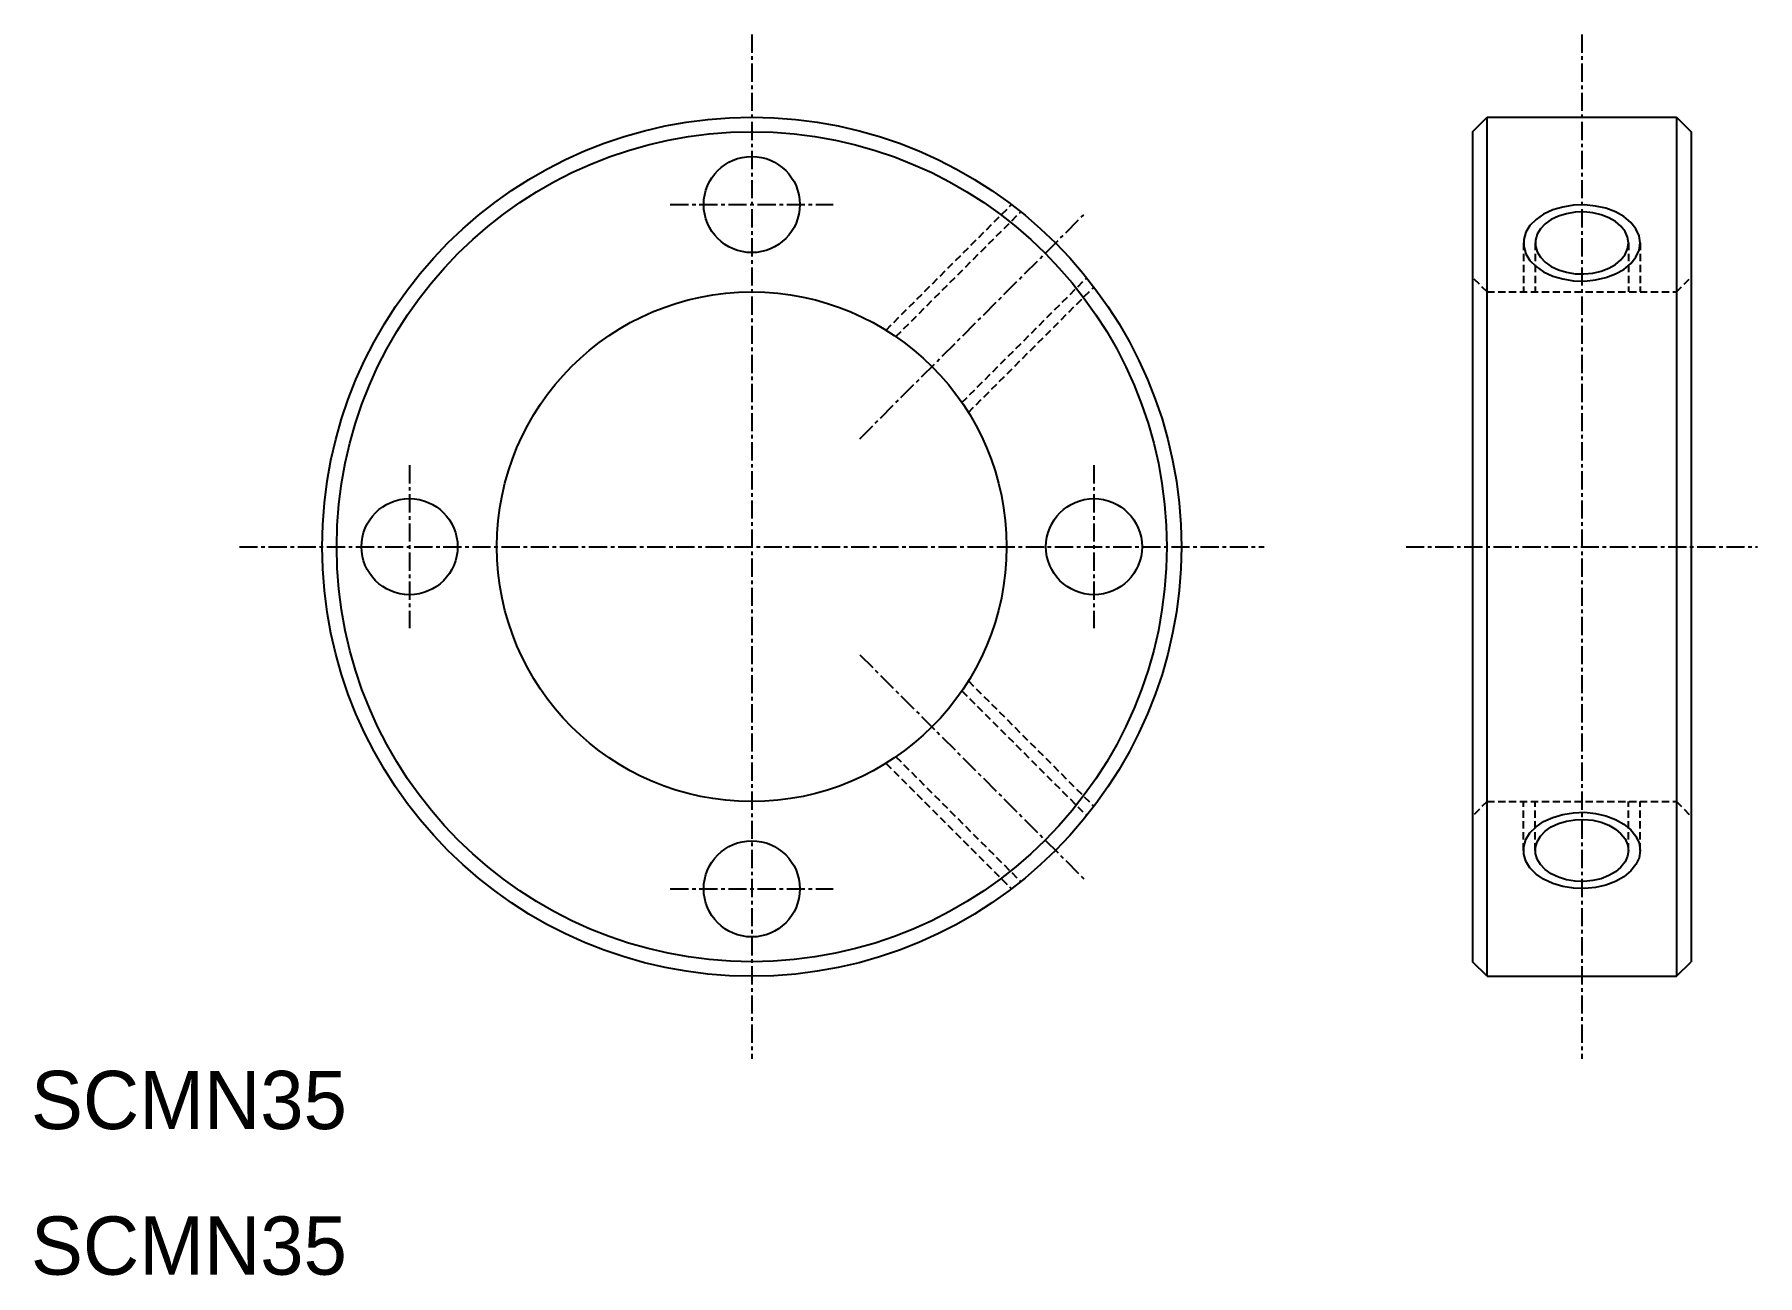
# Model space of a CAD drawing. Extents: x 10 to 129, y 10 to 95.
import ezdxf

# ---------------------------------------------------------------- set-up
doc = ezdxf.new("R2010")
doc.units = 0
doc.linetypes.add('CENTER', pattern=[2, 1.25, -0.25, 0.25, -0.25])
doc.linetypes.add('DASHED', pattern=[0.75, 0.5, -0.25])
doc.layers.get('0').update_dxf_attribs({"linetype": 'CONTINUOUS'})
doc.layers.add('CENTER', color=1, linetype='CENTER')

msp = doc.modelspace()

# ---------------------------------------------------------------- linework, layer by layer
at = {"color": 7, "linetype": 'CONTINUOUS'}
for p, q in [((109, 88.5), (110, 89.5)), ((110, 30.5), (110, 89.5)), ((110, 89.5), (123, 89.5)), ((113.25, 89.5), (113.25, 89.5)), ((116.5, 89.5), (116.5, 89.5)), ((123, 89.5), (123, 30.5)), ((123, 89.5), (124, 88.5)), ((109, 88.5), (109, 31.5)), ((124, 88.5), (124, 31.5)), ((110, 30.5), (109, 31.5)), ((123, 30.5), (124, 31.5)), ((110, 30.5), (123, 30.5))]:
    msp.add_line(p, q, dxfattribs=at)
at = {"color": 3, "linetype": 'DASHED'}
for p, q in [((68.72, 74.88), (77.34, 83.5)), ((69.4, 74.43), (77.97, 83)), ((112.5, 80.86), (112.5, 77.5)), ((113.3, 80.86), (113.3, 77.5)), ((119.7, 80.86), (119.7, 77.5)), ((120.5, 80.86), (120.5, 77.5)), ((73.93, 69.9), (82.5, 78.47)), ((110, 77.5), (109, 78.5)), ((123, 77.5), (124, 78.5)), ((74.38, 69.22), (83, 77.84)), ((110, 77.5), (123, 77.5)), ((73.93, 50.1), (82.5, 41.53)), ((74.38, 50.78), (83, 42.16)), ((68.72, 45.12), (77.34, 36.5)), ((69.4, 45.57), (77.97, 37)), ((110, 42.5), (109, 41.5)), ((110, 42.5), (123, 42.5)), ((112.5, 39.14), (112.5, 42.5)), ((113.3, 39.14), (113.3, 42.5)), ((119.7, 39.14), (119.7, 42.5)), ((120.5, 39.14), (120.5, 42.5)), ((123, 42.5), (124, 41.5))]:
    msp.add_line(p, q, dxfattribs=at)
at = {"color": 3, "flags": 128}
msp.add_lwpolyline([(120.5, 80.86), (120.43, 81.36), (120.21, 81.83), (119.87, 82.27), (119.39, 82.67), (118.82, 82.99), (118.16, 83.24), (117.44, 83.4), (116.69, 83.47), (115.93, 83.45), (115.19, 83.33), (114.5, 83.13), (113.88, 82.84), (113.36, 82.48), (112.94, 82.06), (112.66, 81.6), (112.52, 81.11), (112.52, 80.61), (112.66, 80.12), (112.94, 79.66), (113.36, 79.24), (113.88, 78.88), (114.5, 78.59), (115.19, 78.39), (115.93, 78.27), (116.69, 78.24), (117.44, 78.32), (118.16, 78.48), (118.82, 78.73), (119.39, 79.05), (119.87, 79.44), (120.21, 79.89), (120.43, 80.36)], close=True, dxfattribs=at)
at = {"color": 7, "linetype": 'CONTINUOUS', "flags": 128}
msp.add_lwpolyline([(119.7, 80.86), (119.64, 81.26), (119.47, 81.65), (119.19, 82.01), (118.82, 82.33), (118.36, 82.59), (117.83, 82.8), (117.25, 82.93), (116.65, 82.99), (116.04, 82.97), (115.45, 82.87), (114.9, 82.7), (114.4, 82.47), (113.98, 82.18), (113.66, 81.83), (113.43, 81.46), (113.31, 81.06), (113.31, 80.66), (113.43, 80.26), (113.66, 79.88), (113.98, 79.54), (114.4, 79.25), (114.9, 79.02), (115.45, 78.85), (116.04, 78.75), (116.65, 78.73), (117.25, 78.79), (117.83, 78.92), (118.36, 79.13), (118.82, 79.39), (119.19, 79.71), (119.47, 80.07), (119.64, 80.46)], close=True, dxfattribs=at)
at = {"color": 3, "extrusion": (0, 0, -1), "flags": 128}
msp.add_lwpolyline([(-120.5, 39.14), (-120.43, 38.64), (-120.21, 38.17), (-119.87, 37.73), (-119.39, 37.33), (-118.82, 37.01), (-118.16, 36.76), (-117.44, 36.6), (-116.69, 36.53), (-115.93, 36.55), (-115.19, 36.67), (-114.5, 36.87), (-113.88, 37.16), (-113.36, 37.52), (-112.94, 37.94), (-112.66, 38.4), (-112.52, 38.89), (-112.52, 39.39), (-112.66, 39.88), (-112.94, 40.34), (-113.36, 40.76), (-113.88, 41.12), (-114.5, 41.41), (-115.19, 41.61), (-115.93, 41.73), (-116.69, 41.76), (-117.44, 41.68), (-118.16, 41.52), (-118.82, 41.27), (-119.39, 40.95), (-119.87, 40.56), (-120.21, 40.11), (-120.43, 39.64)], close=True, dxfattribs=at)
at = {"color": 7, "linetype": 'CONTINUOUS', "extrusion": (0, 0, -1), "flags": 128}
msp.add_lwpolyline([(-119.7, 39.14), (-119.64, 38.74), (-119.47, 38.35), (-119.19, 37.99), (-118.82, 37.67), (-118.36, 37.41), (-117.83, 37.2), (-117.25, 37.07), (-116.65, 37.01), (-116.04, 37.03), (-115.45, 37.13), (-114.9, 37.3), (-114.4, 37.53), (-113.98, 37.82), (-113.66, 38.17), (-113.43, 38.54), (-113.31, 38.94), (-113.31, 39.34), (-113.43, 39.74), (-113.66, 40.12), (-113.98, 40.46), (-114.4, 40.75), (-114.9, 40.98), (-115.45, 41.15), (-116.04, 41.25), (-116.65, 41.27), (-117.25, 41.21), (-117.83, 41.08), (-118.36, 40.87), (-118.82, 40.61), (-119.19, 40.29), (-119.47, 39.93), (-119.64, 39.54)], close=True, dxfattribs=at)
at = {"color": 7, "linetype": 'CONTINUOUS'}
for centre, radius in [((59.5, 60), 29.5), ((59.5, 60), 28.5), ((59.5, 83.5), 3.3), ((59.5, 60), 17.5), ((36, 60), 3.3), ((83, 60), 3.3), ((59.5, 36.5), 3.3)]:
    msp.add_circle(centre, radius, dxfattribs=at)
at = {"layer": 'CENTER', "color": 1, "linetype": 'CENTER'}
for p, q in [((59.5, 95.18), (59.5, 24.82)), ((116.5, 95.18), (116.5, 24.82)), ((53.9, 83.5), (65.1, 83.5)), ((66.92, 67.42), (82.31, 82.81)), ((36, 65.6), (36, 54.4)), ((83, 65.6), (83, 54.4)), ((24.32, 60), (94.68, 60)), ((104.43, 60), (128.57, 60)), ((66.92, 52.58), (82.31, 37.19)), ((53.9, 36.5), (65.1, 36.5))]:
    msp.add_line(p, q, dxfattribs=at)

# ---------------------------------------------------------------- texts
at = {"color": 7, "linetype": 'CONTINUOUS'}
for p in [(10, 20), (10, 10)]:
    msp.add_text('SCMN35', height=4, dxfattribs=at).set_placement(p)

doc.saveas('drawing.dxf')
